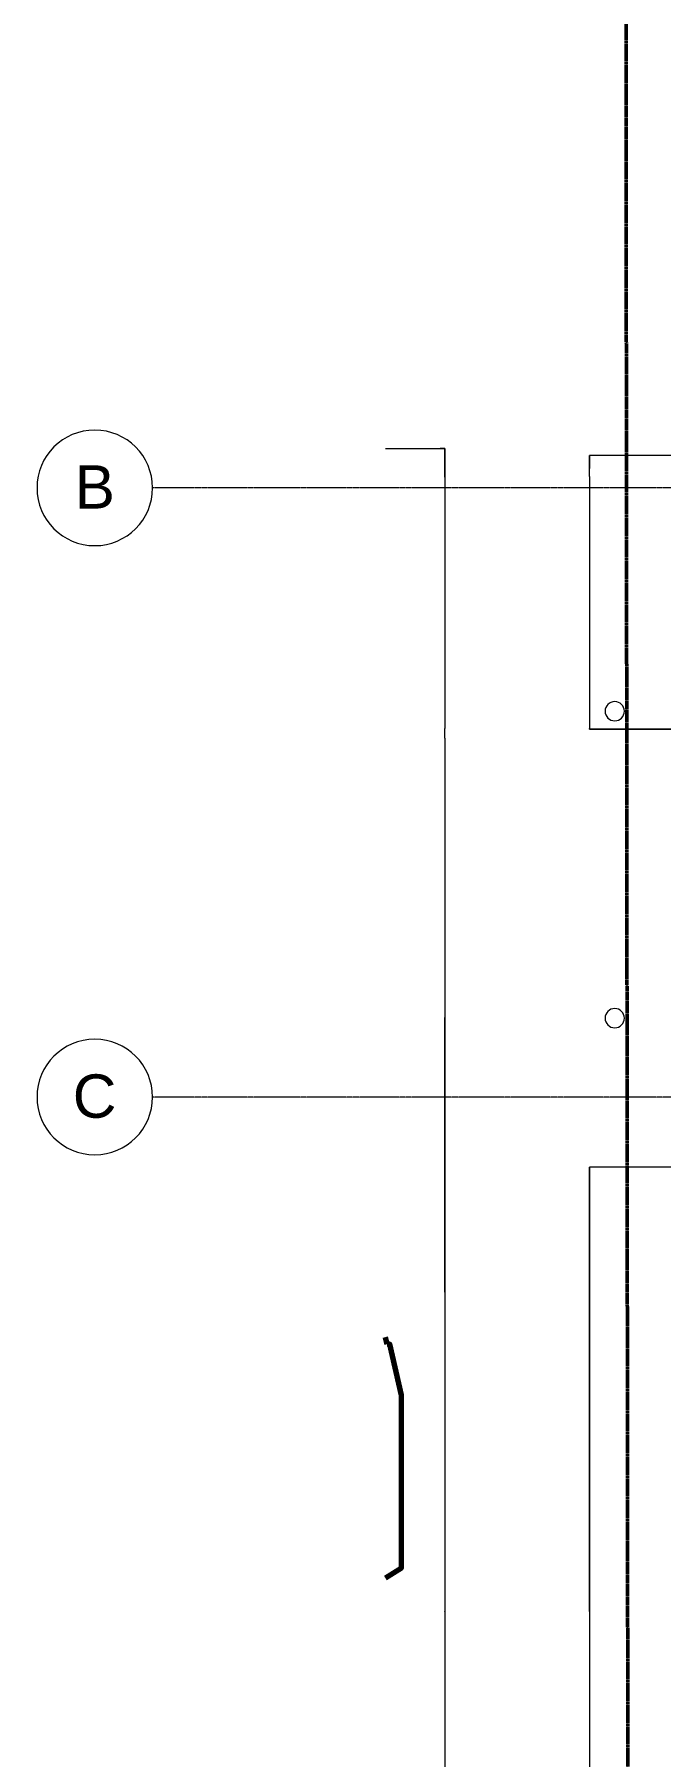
# Model space of a CAD drawing. Header units: inches. Extents: x -4235 to -464, y 9706 to 12425.
# Drawn here: x -4235 to -3975, y 11008 to 11724 of the extents above; entities that cross this region are included whole.
import ezdxf

# ---------------------------------------------------------------- set-up
doc = ezdxf.new("R2010")
doc.units = ezdxf.units.IN
doc.header["$MEASUREMENT"] = 0
doc.linetypes.add('Double Dash 3_8_', pattern=[1, 0.375, -0.125, 0.125, -0.125, 0.125, -0.125])
doc.linetypes.add('Grid Line 1_2_', pattern=[0.875, 0.5, -0.125, 0.125, -0.125])
for name, color, linetype, lineweight in [('0-1', 7, 'Continuous', 5), ('C-PROP-LINE', 91, 'Double Dash 3_8_', 50), ('C-TOPO', 7, 'Continuous', 9), ('C-TOPO-MAJR-1', 253, 'Continuous', 70), ('E-LITE-EQPM', 33, 'Continuous', 9), ('S-GRID-1', 1, 'Grid Line 1_2_', 9), ('S-GRID-IDEN', 1, 'Continuous', 9)]:
    doc.layers.add(name, color=color, linetype=linetype, lineweight=lineweight)
doc.styles.add('Arial_1', font='arial.ttf', dxfattribs={"height": 18})

# ---------------------------------------------------------------- blocks, each defined once
blk = doc.blocks.new('CTR  - Topography_rvt-1-BACKGROUND - 1ST FLOOR')
at = {"layer": 'C-TOPO'}
for p, q in [((-4088.96, 11551.59), (-4066.2, 11551.59)), ((-4088.96, 11551.59), (-4066.2, 11551.59)), ((-4066.2, 11551.59), (-4064.23, 11551.59)), ((-4064.23, 11551.59), (-4066.2, 11551.59)), ((-4064.23, 11551.59), (-4064.23, 11543.19)), ((-4064.23, 11543.19), (-4064.23, 11551.59)), ((-3841.83, 11548.59), (-4004.23, 11548.59)), ((-4004.23, 11543.19), (-4004.23, 11548.59)), ((-3841.83, 11548.59), (-4004.23, 11548.59)), ((-4004.23, 11548.59), (-4004.23, 11543.19)), ((-4064.23, 11539.65), (-4064.23, 11543.19)), ((-4064.23, 11543.19), (-4064.23, 11539.65)), ((-4064.23, 11539.65), (-4064.23, 11435.19)), ((-4064.23, 11539.65), (-4064.23, 11435.19)), ((-4004.23, 11539.97), (-4004.23, 11543.19)), ((-4004.23, 11539.97), (-4004.23, 11543.19)), ((-4004.23, 11539.97), (-4004.23, 11435.19)), ((-4004.23, 11539.97), (-4004.23, 11435.19)), ((-4064.23, 11431.25), (-4064.23, 11435.19)), ((-4064.23, 11431.25), (-4064.23, 11435.19)), ((-4064.23, 11431.25), (-4064.23, 11315.19)), ((-4064.23, 11431.25), (-4064.23, 11315.19)), ((-4004.23, 11435.19), (-4004.23, 11434.99)), ((-4004.23, 11434.99), (-4004.23, 11435.19)), ((-3949.12, 11434.99), (-4004.23, 11434.99)), ((-4004.23, 11434.99), (-3949.12, 11434.99)), ((-4064.23, 11315.19), (-4064.23, 11311.45)), ((-4064.23, 11311.45), (-4064.23, 11315.19)), ((-4064.23, 11311.45), (-4064.23, 11201.19)), ((-4064.23, 11201.19), (-4064.23, 11311.45)), ((-4004.17, 11201.19), (-4004.17, 11252.99)), ((-3970.19, 11252.99), (-4004.17, 11252.99)), ((-3970.19, 11252.99), (-4004.17, 11252.99)), ((-4004.17, 11252.99), (-4004.17, 11201.19)), ((-4064.23, 11201.19), (-4064.23, 11072.04)), ((-4064.23, 11201.19), (-4064.23, 11072.04)), ((-4004.17, 11068.59), (-4004.17, 11201.19)), ((-4004.17, 11201.19), (-4004.17, 11068.59)), ((-4064.23, 11072.04), (-4064.23, 11068.64)), ((-4064.23, 11072.04), (-4064.23, 11068.64)), ((-4064.23, 11068.58), (-4064.23, 11068.64)), ((-4064.23, 11068.64), (-4064.23, 11068.58)), ((-4064.23, 11068.58), (-4064.23, 11068.52)), ((-4064.23, 11068.52), (-4064.23, 11068.58)), ((-4064.23, 11068.52), (-4064.23, 10787.65)), ((-4064.23, 11068.52), (-4064.23, 10787.65)), ((-4004.17, 11068.59), (-4004.17, 11068.54)), ((-4004.17, 11068.54), (-4004.17, 11068.59)), ((-4004.17, 11068.54), (-4004.17, 10874.99)), ((-4004.17, 11068.54), (-4004.17, 10874.99))]:
    blk.add_line(p, q, dxfattribs=at)
at = {"layer": 'C-TOPO-MAJR-1'}
blk.add_line((-4088.29, 11179.5), (-4088.96, 11182.38), dxfattribs=at)
at = {"layer": 'C-TOPO-MAJR-1', "flags": 128}
blk.add_lwpolyline([(-4088.96, 11082.45), (-4082.33, 11086.66), (-4082.33, 11158.41), (-4087.2, 11179.5), (-4088.29, 11179.5)], dxfattribs=at)
blk = doc.blocks.new('Pathway_Cooper_McGraw-Edison _BSC-BRC_Round - Pathway_Cooper_McGraw-Edison _BSC-BRC_Round-2028611-BACKGROUND - 1ST FLOOR')
at = {"layer": 'E-LITE-EQPM'}
for start, end in [(360, 180), (180, 360)]:
    blk.add_arc((0, 0), 4, start, end, dxfattribs=at)
blk = doc.blocks.new('Family - ___-1878357-BACKGROUND - 1ST FLOOR')
at = {"layer": 'C-PROP-LINE'}
blk.add_line((-3989.42, 12089.69), (-3987.26, 10009.09), dxfattribs=at)
blk = doc.blocks.new('Grid - Grid Head - Circle-50561-BACKGROUND - 1ST FLOOR')
at = {"layer": 'S-GRID-IDEN'}
for start, end in [(360, 180), (180, 360)]:
    blk.add_arc((0, 0), 0.25, start, end, dxfattribs=at)

msp = doc.modelspace()

# ---------------------------------------------------------------- linework, layer by layer
at = {"layer": 'S-GRID-1'}
for p, q in [((-464.45, 11535.19), (-4185.7, 11535.19)), ((-464.45, 11282.19), (-4185.7, 11282.19))]:
    msp.add_line(p, q, dxfattribs=at)

# ---------------------------------------------------------------- block references
at = {"layer": '0-1'}
msp.add_blockref('CTR  - Topography_rvt-1-BACKGROUND - 1ST FLOOR', (0, 0), dxfattribs=at)
at = {"layer": 'C-PROP-LINE'}
msp.add_blockref('Family - ___-1878357-BACKGROUND - 1ST FLOOR', (0, 0), dxfattribs=at)
at = {"layer": 'E-LITE-EQPM'}
for p in [(-3993.72, 11442.42), (-3993.72, 11314.93)]:
    msp.add_blockref('Pathway_Cooper_McGraw-Edison _BSC-BRC_Round - Pathway_Cooper_McGraw-Edison _BSC-BRC_Round-2028611-BACKGROUND - 1ST FLOOR', p, dxfattribs=at)
at = {"layer": 'S-GRID-IDEN', "xscale": 95.99999999999994, "yscale": 95.99999999999994, "zscale": 95.99999999999994, "rotation": 89.99999999999987}
for p in [(-4209.7, 11535.19), (-4209.7, 11282.19)]:
    msp.add_blockref('Grid - Grid Head - Circle-50561-BACKGROUND - 1ST FLOOR', p, dxfattribs=at)

# ---------------------------------------------------------------- texts
at = {"layer": 'S-GRID-IDEN', "char_height": 18, "attachment_point": 1, "style": 'Arial_1'}
for s, insert, width in [('B', (-4218.1, 11544.57), 20.301), ('C', (-4218.86, 11291.57), 22.119)]:
    msp.add_mtext(s, dxfattribs=dict(at, insert=insert, width=width))

doc.saveas('drawing.dxf')
